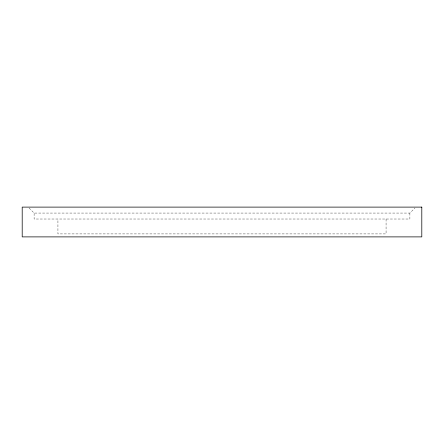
<?xml version="1.0" encoding="UTF-8"?>
<svg xmlns="http://www.w3.org/2000/svg" width="444" height="444" viewBox="0 0 444 444"><rect width="100%" height="100%" fill="white"/><g stroke="black" fill="none" stroke-linecap="round" stroke-linejoin="round"><path stroke-width="0.33" stroke-dasharray="2.22 1.67" d="M29.071 208.031L34.11 213.065L409.89 213.065L414.929 208.031M409.89 213.065L409.89 219.02L34.11 219.02L34.11 213.065M386.069 219.02L386.069 233.91L57.931 233.91L57.931 219.02"/><path stroke-width="0.67" d="M421.8 207.109L22.2 207.109L22.2 236.891L421.8 236.891L421.8 207.109"/></g></svg>
